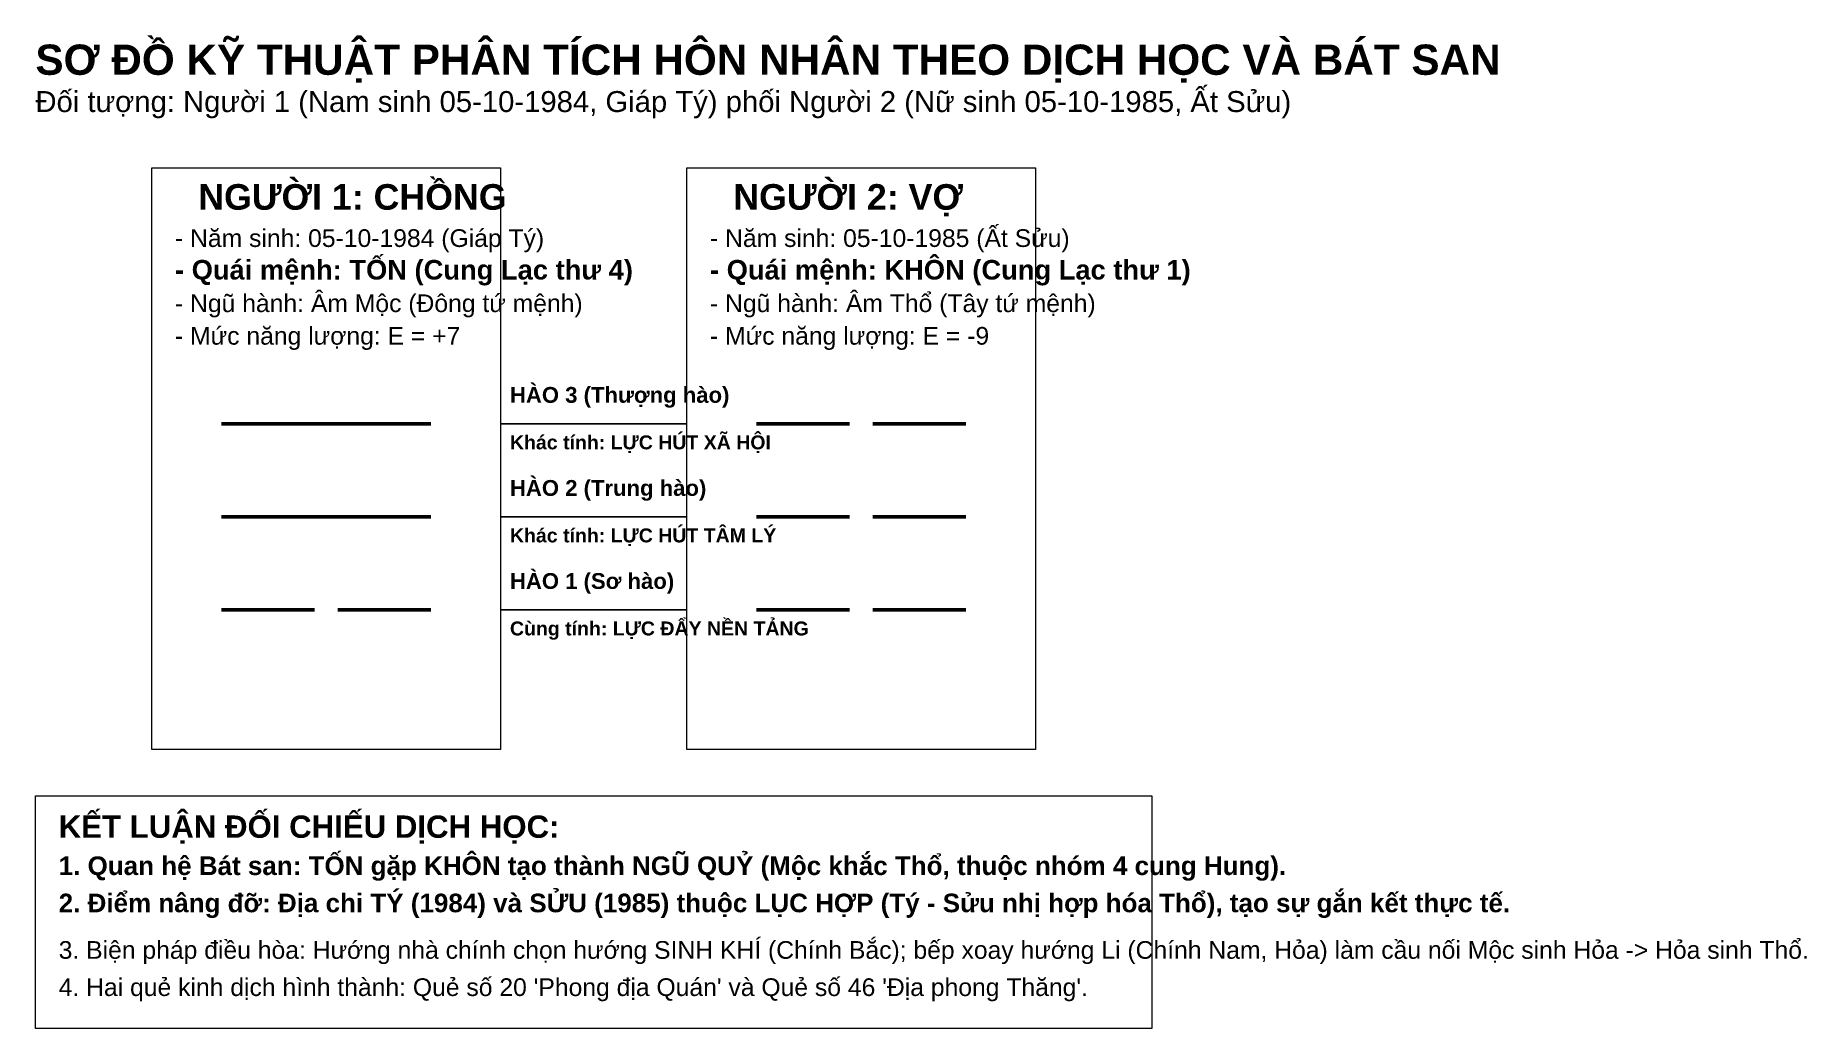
# Model space of a CAD drawing. Header units: metres. Extents: x -120 to 261, y -110 to 103.
import ezdxf

# ---------------------------------------------------------------- set-up
doc = ezdxf.new("R2010")
doc.units = ezdxf.units.M
for name, color, linetype in [('CHU_THICH', 7, 'Continuous'), ('HAO_AM', 5, 'Continuous'), ('HAO_DUONG', 1, 'Continuous'), ('KHUNG_BAN_VE', 7, 'Continuous'), ('SAN_CAT', 3, 'Continuous'), ('SAN_HUNG', 1, 'Continuous'), ('TIEU_DE', 7, 'Continuous')]:
    doc.layers.add(name, color=color, linetype=linetype)
doc.styles.add('VN_BOLD', font='arialbd.ttf')
doc.styles.add('VN_TEXT', font='arial.ttf')

msp = doc.modelspace()

# ---------------------------------------------------------------- linework, layer by layer
at = {"layer": 'HAO_AM', "lineweight": 50}
for p, q in [((35, 20), (55, 20)), ((60, 20), (80, 20)), ((35, 0), (55, 0)), ((60, 0), (80, 0)), ((-80, -20), (-60, -20)), ((-55, -20), (-35, -20)), ((35, -20), (55, -20)), ((60, -20), (80, -20))]:
    msp.add_line(p, q, dxfattribs=at)
at = {"layer": 'HAO_DUONG', "lineweight": 50}
for p, q in [((-80, 20), (-35, 20)), ((-80, 0), (-35, 0))]:
    msp.add_line(p, q, dxfattribs=at)
at = {"layer": 'KHUNG_BAN_VE', "lineweight": 20}
for p, q in [((-95, 75), (-20, 75)), ((-95, -50), (-95, 75)), ((-20, 75), (-20, -50)), ((20, 75), (95, 75)), ((20, -50), (20, 75)), ((95, 75), (95, -50)), ((-20, -50), (-95, -50)), ((95, -50), (20, -50)), ((-120, -60), (120, -60)), ((-120, -110), (-120, -60)), ((120, -60), (120, -110)), ((120, -110), (-120, -110))]:
    msp.add_line(p, q, dxfattribs=at)
at = {"layer": 'SAN_CAT', "lineweight": 25}
for p, q in [((-20, 20), (20, 20)), ((-20, 0), (20, 0))]:
    msp.add_line(p, q, dxfattribs=at)
at = {"layer": 'SAN_HUNG', "lineweight": 25}
msp.add_line((-20, -20), (20, -20), dxfattribs=at)

# ---------------------------------------------------------------- texts
at = {"layer": 'CHU_THICH'}
for s, height, style, p in [('Đối tượng: Người 1 (Nam sinh 05-10-1984, Giáp Tý) phối Người 2 (Nữ sinh 05-10-1985, Ất Sửu)', 4.5, 'VN_TEXT', (-120, 87)), ('- Năm sinh: 05-10-1984 (Giáp Tý)', 3.8, 'VN_TEXT', (-90, 58)), ('- Năm sinh: 05-10-1985 (Ất Sửu)', 3.8, 'VN_TEXT', (25, 58)), ('- Quái mệnh: TỐN (Cung Lạc thư 4)', 4.2, 'VN_BOLD', (-90, 51)), ('- Quái mệnh: KHÔN (Cung Lạc thư 1)', 4.2, 'VN_BOLD', (25, 51)), ('- Ngũ hành: Âm Mộc (Đông tứ mệnh)', 3.8, 'VN_TEXT', (-90, 44)), ('- Ngũ hành: Âm Thổ (Tây tứ mệnh)', 3.8, 'VN_TEXT', (25, 44)), ('- Mức năng lượng: E = +7', 3.8, 'VN_TEXT', (-90, 37)), ('- Mức năng lượng: E = -9', 3.8, 'VN_TEXT', (25, 37)), ('HÀO 3 (Thượng hào)', 3.4, 'VN_BOLD', (-18, 24.5)), ('HÀO 2 (Trung hào)', 3.4, 'VN_BOLD', (-18, 4.5)), ('HÀO 1 (Sơ hào)', 3.4, 'VN_BOLD', (-18, -15.5)), ('3. Biện pháp điều hòa: Hướng nhà chính chọn hướng SINH KHÍ (Chính Bắc); bếp xoay hướng Li (Chính Nam, Hỏa) làm cầu nối Mộc sinh Hỏa -> Hỏa sinh Thổ.', 3.8, 'VN_TEXT', (-115, -95)), ("4. Hai quẻ kinh dịch hình thành: Quẻ số 20 'Phong địa Quán' và Quẻ số 46 'Địa phong Thăng'.", 3.8, 'VN_TEXT', (-115, -103))]:
    msp.add_text(s, height=height, dxfattribs=dict(at, style=style)).set_placement(p)
at = {"layer": 'SAN_CAT', "style": 'VN_BOLD'}
for s, height, p in [('Khác tính: LỰC HÚT XÃ HỘI', 3, (-18, 14.5)), ('Khác tính: LỰC HÚT TÂM LÝ', 3, (-18, -5.5)), ('2. Điểm nâng đỡ: Địa chi TÝ (1984) và SỬU (1985) thuộc LỤC HỢP (Tý - Sửu nhị hợp hóa Thổ), tạo sự gắn kết thực tế.', 4, (-115, -85))]:
    msp.add_text(s, height=height, dxfattribs=at).set_placement(p)
at = {"layer": 'SAN_HUNG', "style": 'VN_BOLD'}
for s, height, p in [('Cùng tính: LỰC ĐẨY NỀN TẢNG', 3, (-18, -25.5)), ('1. Quan hệ Bát san: TỐN gặp KHÔN tạo thành NGŨ QUỶ (Mộc khắc Thổ, thuộc nhóm 4 cung Hung).', 4, (-115, -77))]:
    msp.add_text(s, height=height, dxfattribs=at).set_placement(p)
at = {"layer": 'TIEU_DE', "style": 'VN_BOLD'}
for s, height, p in [('SƠ ĐỒ KỸ THUẬT PHÂN TÍCH HÔN NHÂN THEO DỊCH HỌC VÀ BÁT SAN', 6.5, (-120, 95)), ('NGƯỜI 1: CHỒNG', 5.5, (-85, 66)), ('NGƯỜI 2: VỢ', 5.5, (30, 66)), ('KẾT LUẬN ĐỐI CHIẾU DỊCH HỌC:', 4.8, (-115, -69))]:
    msp.add_text(s, height=height, dxfattribs=at).set_placement(p)

doc.saveas('drawing.dxf')
